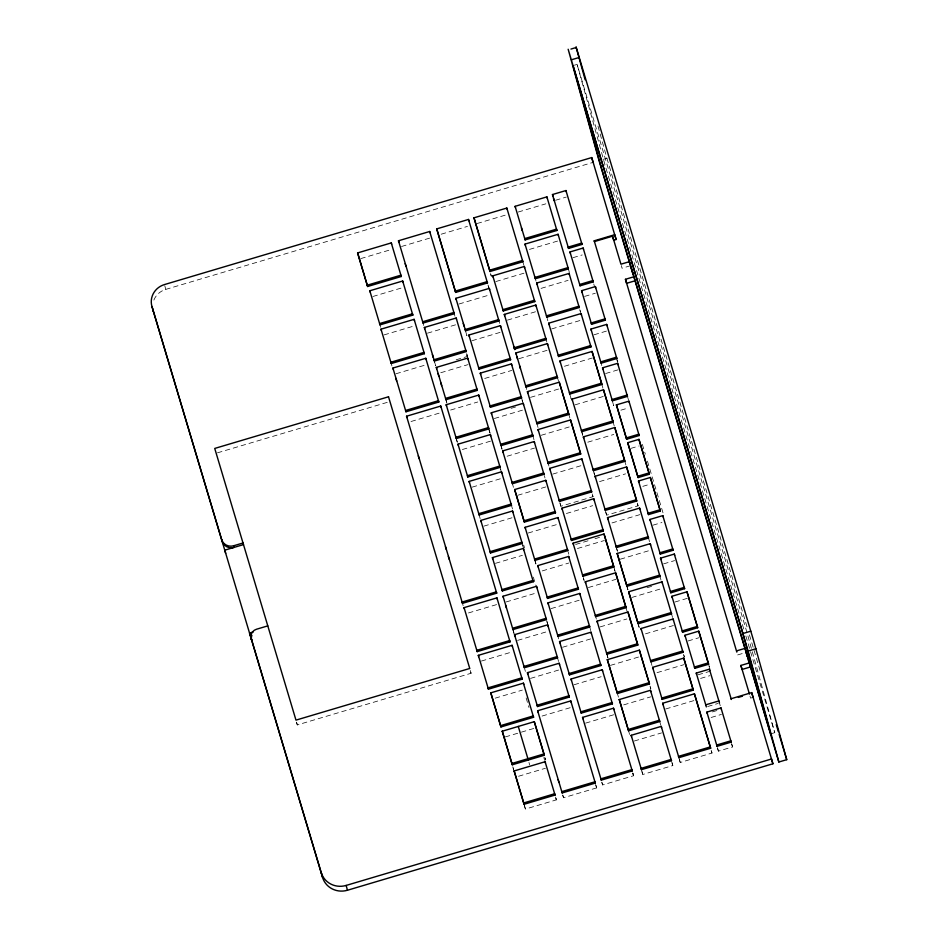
<?xml version="1.0" encoding="UTF-8"?>
<svg xmlns="http://www.w3.org/2000/svg" width="938" height="938" viewBox="0 0 938 938"><rect width="100%" height="100%" fill="white"/><g stroke="black" fill="none" stroke-linecap="round" stroke-linejoin="round"><path stroke-width="0.7" stroke-dasharray="4.69 3.52" d="M574.396 65.203L577.116 64.394L746.824 631.966M153.867 300.078A18.256 17.505 -15.5 0 1 165.78 289.385L593.062 162.38M602.97 159.437L606.909 158.264L597.576 124.613M441.177 234.207L467.452 226.398M477.055 223.537L507.177 214.591M555.519 200.275L566.306 197.062M360.708 258.618L390.173 249.871M401.523 246.495L430.038 238.018M518.198 212.035L545.822 203.827M529.478 249.414L558.391 240.82M372.878 296.49L401.558 287.966M573.001 257.68L582.205 254.948M495.862 281.552L524.635 272.993M458.975 304.018L489.589 294.919M384.076 334.901L414.291 325.92M541.074 288.376L568.076 280.356M630.465 265.724L622.046 268.221L621.296 265.536M427.447 333.178L456.056 324.677M584.609 296.408L595.313 293.231M507.399 320.128L536.173 311.568M471.966 340.752L500.751 332.193M395.977 373.77L425.864 364.882M551.72 328.921L581.431 320.093M456.196 359.77L467.101 356.534L466.256 353.72M440.766 372.726L468.027 364.624M594.059 334.784L606.652 331.044M518.937 358.703L547.71 350.144M217.464 452.831L388.449 402.003M484.7 378.471L511.761 370.416M564.453 366.266L592.359 357.976M411.02 421.514L441.458 412.474M450.615 410.047L477.735 401.992M605.608 373.535L617.943 369.865M530.509 397.36L559.564 388.731M511.081 408.347L516.627 406.693M494.361 418.512L523.521 409.847M575.135 404.829L603.849 396.305M462.399 449.513L490.691 441.106M620.897 410.176L627.839 408.112M541.132 435.302L569.53 426.86M507.106 456.231L534.531 448.071M587.798 442.173L613.769 434.458M472.189 487.139L501.83 478.333M630.828 448.399L639.247 445.902M552.775 474.089L582.123 465.365M517.706 495.287L546.092 486.845M599.57 481.581L625.552 473.854M483.879 526.136L512.851 517.518M560.045 503.495L560.877 506.25L593.015 496.694L591.679 491.887M642.811 486.353L649.413 484.395M566.4 513.496L592.687 505.676M528.176 533.03L558.626 523.99M605.831 512.453L606.652 515.185L638.086 505.84L637.418 503.436M611.998 522.935L639.892 514.634M495.452 563.339L522.372 555.343M575.651 544.462L589.498 540.347M595.032 538.705L600.566 537.052M652.954 525.186L661.935 522.513M577.456 548.519L604.377 540.511M542.27 570.914L568.733 563.046M620.264 559.212L650.55 550.207M468.472 612.948L496.941 604.494M506.11 601.962L535.199 593.32M663.576 563.879L674.621 560.596M588.384 587.528L615.949 579.332M551.063 608.61L579.778 600.062M647.079 587.727L652.637 586.074M631.72 597.494L662.31 588.407M517.6 640.396L548.015 631.356M674.973 602.008L687.308 598.338M481.382 661.067L512.453 651.828M600.179 626.901L626.865 618.963M296.467 722.131L297.299 724.933L471.087 673.273L469.75 668.466M562.624 647.255L591.292 638.731M645.508 633.83L673.402 625.54M530.521 678.397L559.505 669.779M495.205 698.165L522.337 690.098M688.035 640.982L699.068 637.699M610.427 665.394L639.681 656.694M574.126 684.74L601.141 676.708M657.034 672.663L684.095 664.62M737.678 654.923L746.097 652.426M542.082 716.057L570.984 707.463M698.153 674.785L709.996 671.268M700.592 678.42L709.796 675.688M505.301 736.928L518.644 732.965M521.352 732.156L535.07 728.076M623.676 704.884L650.784 696.828M585.593 723.128L613.851 714.721M665.745 708.976L694.741 700.346M707.651 706.537L718.168 703.406M753.038 697.403L750.599 698.13L749.779 695.398M712.376 711.907L717.511 710.371M711.145 717.476L721.416 714.416M634.264 741.032L661.571 732.906M518.538 776.265L545.459 768.257M772.033 733.481L774.753 732.672L747.598 634.768M601.774 782.151L602.606 784.942L633.56 775.738L632.235 770.93M679.405 759.686L680.238 762.477L712.001 753.038L710.664 748.231M717.593 748.395L718.414 751.139L732.531 746.941L731.206 742.134M524.166 804.898L525.421 809.072L556.375 799.868L555.038 795.061M562.683 794.955L563.515 797.746L596.638 787.897L595.313 783.089M641.955 771.728L642.776 774.483L672.816 765.56L671.479 760.753M616.7 359.301L617.521 362.021M642.354 444.366L645.309 454.133M647.408 461.121L663.412 514.165M606.909 158.264L747.75 629.292M749.427 634.909L753.624 648.92M754.035 650.327L760.741 672.757M743.74 628.964L605.045 165.1L577.116 64.394M745.839 635.976L774.753 732.672M709.116 666.273L709.937 669.04M731.71 744.197L732.531 746.941M593.754 283.98L594.563 286.688M612.491 401.523L613.722 405.662L612.725 402.062M683.544 654.349L684.377 657.128L683.04 652.32M579.766 309.61L580.575 312.342L579.907 309.939M637.265 503.108L638.086 505.84M711.168 750.248L712.001 753.038M581.888 432.395L582.709 435.115M593.977 472.811L594.786 475.519M616.547 548.296L617.368 551.016M569.917 394.699L571.16 398.838L570.163 395.238M627.076 587L627.885 589.732M638.262 624.427L639.095 627.217M649.999 686.1L650.808 688.809L649.471 684.001M592.195 493.939L593.015 496.694M614.39 569.108L615.211 571.863M671.995 762.805L672.816 765.56M607.027 654.923L607.859 657.69M583.436 578.3L584.257 581.068M490.515 273.556L491.348 276.311L490.34 272.712M487.983 285L488.804 287.767L487.479 282.959M522.103 400.069L522.923 402.801M501.162 446.312L501.971 449.044M535.047 561.053L535.879 563.808M465.694 331.583L466.913 335.652L465.916 332.052M466.667 353.603L467.511 356.405L466.843 354.001M546.936 621.648L547.769 624.438M489.331 430.53L490.164 433.321M523.709 545.025L524.541 547.815M533.347 577.14L535.868 585.511M488.956 429.651L489.765 432.359M500.646 469.457L501.455 472.189M522.759 545.623L523.568 548.343M434.482 361.646L435.736 365.855L434.4 361.048M446.089 400.467L446.898 403.164M456.419 439.324L457.228 442.033M513.051 630.207L514.294 634.381M544.814 757.271L545.646 760.073L544.978 757.67M555.542 797.089L556.375 799.868L555.566 797.148M512.769 766.792L513.614 769.594L512.945 767.19M470.243 670.471L471.087 673.273M526.124 697.895L528.962 707.475M543.817 757.564L544.65 760.366M719.493 703.019L720.232 705.704M708.612 664.233L709.269 666.637M627.463 396.375L628.472 399.975M617.181 359.711L617.849 362.115M717.418 747.527L718.414 751.139M671.549 613.886L672.546 617.497M601.129 363.182L601.797 365.586M660.012 576.471L661.009 580.083M648.521 538.037L649.518 541.648M624.896 461.367L625.892 464.967M613.218 422.311L614.214 425.922M601.915 384.498L602.911 388.109M568.393 268.913L569.389 272.512M678.913 757.67L680.238 762.477M650.96 661.865L651.957 665.464M638.52 625.013L639.188 627.416M616.77 548.777L617.439 551.181M626.971 586.297L627.968 589.908M605.315 510.378L606.652 515.185M593.449 470.712L594.458 474.311M581.783 431.668L582.779 435.267M659.766 721.545L660.762 725.144M547.182 318.369L547.839 320.773M535.352 278.738L536.02 281.142M626.033 607.683L627.03 611.295M613.874 567.056L614.882 570.667M568.885 414.479L569.882 418.078M557.547 377.721L558.544 381.332M546.162 339.673L546.831 342.065M522.865 261.749L523.873 265.348M641.451 769.676L642.776 774.483M628.577 730.819L629.586 734.419M607.273 655.463L607.941 657.866M617.427 693.534L618.435 697.133M595.7 616.7L596.369 619.103M583.26 577.456L583.928 579.86M559.869 502.651L560.877 506.25M548.249 463.689L548.918 466.092M537.38 425.137L538.049 427.54M526.03 387.089L526.699 389.493M590.096 628.237L590.764 630.641M568.147 551.825L568.815 554.229M544.321 475.554L544.978 477.958M532.983 436.111L533.992 439.723M521.587 398.005L522.595 401.605M498.981 320.925L499.649 323.329M601.938 782.538L602.606 784.942M558.016 636.468L558.673 638.872M534.953 560.385L535.95 563.996M512.453 483.727L513.449 487.326M501.056 445.609L502.053 449.208M557.559 657.89L558.556 661.489M546.772 620.827L547.429 623.231M511.491 505.394L512.488 508.994M522.243 543.536L522.912 545.939M500.13 467.382L500.798 469.786M488.839 428.901L489.835 432.512M454.273 313.784L454.942 316.188M562.847 795.342L563.515 797.746M524.717 668.958L525.374 671.362M512.969 629.574L513.965 633.185M479.154 514.997L480.15 518.608M445.96 399.705L446.629 402.109M456.302 438.574L457.298 442.185M423.05 323.059L423.718 325.463M528.962 762.43L529.63 764.833M524.084 804.265L525.421 809.072M462.481 603.345L463.149 605.749M391.252 363.545L391.92 365.949M379.984 324.876L380.652 327.28M296.643 722.53L297.299 724.933M164.783 285.785L165.78 289.385M633.56 775.738L632.728 772.947L633.56 775.738M596.638 787.897L595.806 785.106L596.638 787.897"/><path stroke-width="1.41" d="M570.949 49.069L576.19 47.51L576.038 46.9L577.292 50.933L752.98 638.473L786.736 759.674L778.857 762.008L744.971 648.393L736.553 650.89M571.383 59.798L579.262 57.464M616.114 239.495L614.789 234.688L594.211 240.808L594.422 241.582L612.561 236.188L613.675 240.222L616.114 239.495L591.726 157.572L164.455 284.577A18.256 17.505 -15.5 0 0 151.968 306.562L322.566 877.44A20.202 19.37 -15.5 0 0 347.47 890.244L772.889 763.79L771.552 758.983L346.145 885.437A20.202 19.37 -15.5 0 1 321.23 872.633L251.22 638.485A7.668 7.352 -15.5 0 1 256.461 629.246L267.787 625.88M600.965 166.307L573.036 65.601L742.755 633.173L770.684 733.879L600.965 166.307L603.685 165.498M436.721 228.895L468.508 219.445L487.479 282.959L455.68 292.41L436.721 228.895L455.68 292.41M473.983 217.815L506.837 208.048L522.865 261.749L490.011 271.516L473.983 217.815L490.011 271.516M552.47 194.541L565.954 190.543L582.029 244.431L568.557 248.429L552.47 194.541L552.845 195.866M357.613 252.92L391.275 242.907L401.3 276.499L367.626 286.5L357.613 252.92L367.626 286.5M398.474 240.773L429.698 231.487L454.273 313.784L423.05 323.059L398.474 240.773L398.838 242.086M515.114 206.325L546.889 196.874L556.902 230.467L525.128 239.905L515.114 206.325L515.478 207.638M367.262 285.187L400.925 275.174L401.3 276.499M525.022 244.103L558.075 234.289L568.393 268.913L535.352 278.738L525.022 244.103L525.386 245.428M369.818 290.768L402.672 281.001L412.837 315.109L379.984 324.876L369.818 290.768L370.182 292.081M489.648 270.191L522.501 260.424L522.865 261.749M569.987 251.947L583.143 248.031L593.238 281.881L580.083 285.797L569.987 251.947L570.351 253.26M492.79 275.831L524.307 266.462L534.789 301.614L503.272 310.982L492.79 275.831L493.154 277.144M455.317 291.097L487.115 281.646L487.479 282.959M455.88 298.307L489.284 288.376L498.981 320.925L465.588 330.844L455.88 298.307L456.243 299.621M381.004 329.179L414.127 319.33L424.375 353.696L391.252 363.545L381.004 329.179L381.367 330.493M536.677 283.065L569.073 273.427L579.25 307.535L546.842 317.173L536.677 283.065L537.04 284.378M744.831 648.217L629.351 261.69L620.933 264.188L612.561 236.188M424.386 327.456L456.161 318.017L466.174 351.598L434.4 361.048L424.386 327.456L424.75 328.781M581.572 290.686L595.372 286.582L605.385 320.175L591.585 324.278L581.572 290.686L581.935 291.999M504.327 314.406L535.844 305.038L546.162 339.673L514.657 349.03L504.327 314.406L504.691 315.719M634.979 280.825L626.561 283.323L625.447 279.29L633.865 276.792M468.894 335.03L500.423 325.662L510.6 359.77L479.06 369.138L468.894 335.03L469.258 336.343M392.916 368.048L425.782 358.281L438.832 402.015L405.966 411.782L392.916 368.048L393.292 369.361M548.671 323.2L581.079 313.562L591.01 346.896L558.614 356.522L548.671 323.2L549.035 324.513M436.334 367.415L467.699 358.093L477.325 390.384L445.96 399.705L436.334 367.415L436.698 368.728M590.952 329.074L606.675 324.407L616.841 358.515L601.129 363.182L590.952 329.074L591.315 330.399M515.865 352.981L547.382 343.613L557.547 377.721L526.03 387.089L515.865 352.981L516.228 354.306M480.291 373.148L511.421 363.897L521.587 398.005L490.457 407.256L480.291 373.148L480.655 374.461M559.974 360.966L592.054 351.433L601.915 384.498L569.823 394.03L559.974 360.966L560.338 362.291M406.553 416.214L440.766 406.048L496.694 593.168L462.481 603.345L406.553 416.214L406.916 417.539M446.207 404.735L478.743 395.062L488.839 428.901L456.302 438.574L446.207 404.735L446.57 406.048M602.536 367.813L617.614 363.334L627.463 396.375L612.385 400.854L602.536 367.813L602.9 369.138M527.426 391.65L559.259 382.188L568.885 414.479L537.052 423.941L527.426 391.65L527.789 392.975M491.266 412.802L523.205 403.305L532.983 436.111L501.056 445.609L491.266 412.802L491.641 414.115M601.539 383.185L569.46 392.717L569.823 394.03M572.074 399.119L603.509 389.774L613.218 422.311L581.783 431.668L572.074 399.119L572.438 400.432M458.002 444.19L490.351 434.575L500.13 467.382L467.792 476.996L458.002 444.19L458.377 445.503M568.51 413.154L536.688 422.616L537.052 423.941M616.418 404.876L628.929 401.159L639.177 435.525L626.666 439.242L616.418 404.876L626.666 439.242M538.084 429.581L570.539 419.931L580.716 454.039L548.249 463.689L538.084 429.581L538.447 430.905M502.662 450.92L534.203 441.54L543.981 474.347L512.453 483.727L502.662 450.92L503.038 452.233M612.854 420.998L581.408 430.343L581.783 431.668M583.366 436.862L614.8 427.517L624.896 461.367L593.449 470.712L583.366 436.862L583.729 438.187M151.968 306.562L221.649 539.585A9.743 9.345 -15.5 0 0 233.668 545.764L243.001 542.985L243.458 544.615L224.768 550.172L225.659 553.35M469.141 481.417L501.478 471.802L511.491 505.394L479.154 514.997L469.141 481.417L469.504 482.73M626.291 437.929L638.813 434.2L639.177 435.525M580.341 452.726L547.886 462.375L548.249 463.689M627.721 442.689L638.954 439.359L648.99 472.928L649.354 474.241L638.121 477.583L627.721 442.689L638.121 477.583M549.68 468.379L581.83 458.823L591.679 491.887L559.54 501.443L549.68 468.379L550.043 469.692M514.657 489.554L545.799 480.303L555.495 512.851L524.365 522.103L514.657 489.554L524.365 522.103M624.532 460.042L593.086 469.399L593.449 470.712M595.138 476.27L626.584 466.925L636.75 501.033L605.315 510.378L595.138 476.27L595.513 477.583M480.795 520.426L512.535 510.987L522.243 543.536L490.504 552.963L480.795 520.426L481.171 521.739M637.758 476.258L648.99 472.928M638.485 481.006L650.351 477.477L660.364 511.069L648.498 514.599L638.485 481.006L638.848 482.331M561.932 508.185L593.754 498.723L603.38 531.014L571.547 540.476L561.932 508.185L562.296 509.51M524.002 520.789L555.132 511.538L555.495 512.851M525.092 527.32L557.958 517.553L567.807 550.618L534.953 560.385L525.092 527.32L525.468 528.633M636.386 499.708L604.951 509.053L605.315 510.378M607.507 517.635L639.599 508.103L648.521 538.037L616.442 547.581L607.507 517.635L607.883 518.949M492.415 557.618L523.369 548.413L533.3 581.736L502.346 590.94L492.415 557.618L492.778 558.931M660 509.744L648.135 513.274L648.498 514.599M253.237 631.966L249.555 633.068L250.446 636.245M649.975 519.441L662.803 515.63L673.132 550.254L660.293 554.077L649.975 519.441L650.339 520.766M573.071 543.196L604.025 533.992L613.874 567.056L582.92 576.26L573.071 543.196L573.435 544.509M537.791 565.614L568.686 556.433L578.465 589.24L547.569 598.421L537.791 565.614L538.154 566.939M617.181 553.49L650.233 543.665L660.012 576.471L626.971 586.297L617.181 553.49L626.971 586.297M464.064 607.636L496.929 597.869L510.049 641.862L477.196 651.629L464.064 607.636L464.439 608.95M503.026 596.251L536.501 586.309L546.432 619.631L512.969 629.574L503.026 596.251L503.389 597.565M613.511 565.743L582.557 574.935L582.92 576.26M660.504 558.157L674.293 554.065L684.623 588.689L670.822 592.793L660.504 558.157L660.868 559.482M585.3 581.806L615.621 572.801L626.033 607.683L595.7 616.7L585.3 581.806L585.664 583.131M547.991 602.888L579.754 593.449L589.768 627.03L558.016 636.468L547.991 602.888L548.367 604.201M626.596 584.984L659.649 575.158L660.012 576.471M628.636 591.784L662.005 581.865L671.549 613.886L638.18 623.805L628.636 591.784L638.18 623.805M514.516 634.686L547.698 624.825L557.559 657.89L524.377 667.75L514.516 634.686L514.88 635.999M625.658 606.37L595.337 615.387L595.7 616.7M671.901 596.287L686.979 591.808L697.696 627.733L682.618 632.212L671.901 596.287L672.265 597.612M478.333 655.345L512.089 645.309L522.185 679.159L488.428 689.184L478.333 655.345L478.697 656.659M597.072 621.191L627.968 612.01L637.828 645.074L606.933 654.255L597.072 621.191L597.447 622.504M559.552 641.545L591.022 632.189L600.953 665.511L569.495 674.868L559.552 641.545L559.916 642.858M637.817 622.492L671.186 612.573L671.549 613.886M641.017 628.53L673.109 618.998L683.04 652.32L650.96 661.865L641.017 628.53L641.393 629.855M527.437 672.687L559.189 663.248L569.284 697.098L537.533 706.537L527.437 672.687L527.801 674M637.465 643.761L606.569 652.942L606.933 654.255M697.333 626.42L682.254 630.899L682.618 632.212M490.797 692.842L523.404 683.157L533.581 717.265L500.962 726.95L490.797 692.842L500.962 726.95M684.951 635.26L698.751 631.157L708.612 664.233L694.812 668.325L684.951 635.26L685.315 636.585M607.343 659.684L639.376 650.163L649.108 682.688L649.471 684.001L617.427 693.534L607.343 659.684L617.427 693.534M571.066 679.018L602.255 669.744L612.42 703.852L581.243 713.126L571.066 679.018L571.441 680.331M630.043 264.317L599.03 160.609L568.158 49.245L742.931 633.525L750.81 631.18M652.625 667.34L683.743 658.101L693.299 690.122L662.169 699.373L652.625 667.34L652.989 668.665M537.638 710.746L570.761 700.897L595.313 783.089L562.179 792.938L537.638 710.746L538.002 712.059M708.237 662.908L694.448 667.012L694.812 668.325M778.857 762.008L748.09 651.066L755.969 648.721M500.599 725.637L533.206 715.94L533.581 717.265M617.063 692.209L649.108 682.688M696.629 674.399L696.266 673.085L709.409 669.169L719.493 703.019M502.264 731.206L534.297 721.674L543.946 753.941L544.321 755.266L512.277 764.787L502.264 731.206L512.277 764.787M619.268 699.572L650.444 690.298L659.766 721.545L628.577 730.819L619.268 699.572L628.577 730.819M750.435 666.965L742.017 669.462L740.903 665.429L749.321 662.932M582.545 717.394L613.499 708.202L632.235 770.93L601.281 780.135L582.545 717.394L582.908 718.719M692.924 688.809L661.806 698.048L662.169 699.373M662.662 703.254L694.425 693.815L710.664 748.231L678.913 757.67L662.662 703.254L663.037 704.579M706.337 706.924L705.751 704.825L718.907 700.921M511.914 763.473L543.946 753.941M772.889 763.79L751.701 692.596L731.124 698.716L731.347 699.49L594.211 240.808M628.214 729.494L659.391 720.232L659.766 721.545M738.323 697.415L742.497 696.172M706.877 712.106L720.994 707.909L731.206 742.134L717.078 746.331L706.877 712.106L707.24 713.431M631.204 735.31L661.231 726.375L671.479 760.753L641.451 769.676L631.204 735.31L631.567 736.623M514.141 770.942L545.095 761.738L555.038 795.061L524.084 804.265L514.141 770.942L524.084 804.265M710.301 746.918L678.537 756.356L678.913 757.67M523.721 802.951L554.675 793.747L555.038 795.061M776.254 724.628L778.352 731.628M779.185 734.442L786.736 759.674M631.286 268.467L632.927 273.955M746.097 652.426L747.281 656.389M748.465 660.352L750.048 665.64M625.447 279.29L736.834 652.121M740.903 665.429L749.474 694.097M697.696 627.733L686.979 591.808M708.612 664.233L698.751 631.157M649.354 474.241L638.954 439.359M660.364 511.069L650.351 477.477M696.266 673.085L705.751 704.825M601.915 384.498L592.054 351.433M613.218 422.311L603.509 389.774M624.896 461.367L614.8 427.517M636.75 501.033L626.584 466.925M693.299 690.122L683.743 658.101M710.664 748.231L694.425 693.815M521.422 227.875L522.267 230.689M568.885 414.479L559.259 382.188M580.716 454.039L570.539 419.931M637.828 645.074L627.968 612.01M649.471 684.001L639.376 650.163M613.874 567.056L604.025 533.992M626.033 607.683L615.621 572.801M513.907 346.908L514.739 349.675M519.605 365.937L520.426 368.669M463.266 323.434L464.076 326.154M405.181 263.648L406.013 266.439M432.383 354.634L433.215 357.437M438.034 373.535L438.843 376.232M440.848 382.962L441.657 385.659M558.098 779.619L558.931 782.409M505.559 605.162L506.391 607.941M544.321 755.266L534.297 721.674M518.28 726.434L528.293 760.026M395.848 378.284L396.668 381.016M418.278 455.868L419.11 458.659M445.433 546.678L446.265 549.469M448.352 556.457L449.185 559.247M742.931 633.525L748.09 651.066M576.19 47.51L585.136 79.753M751.701 692.596L753.038 697.403M629.351 261.69L630.09 264.375M591.726 157.572L593.062 162.38M731.206 742.134L730.831 740.809L716.714 745.007L717.078 746.331M720.994 707.909L721.369 709.234M709.409 669.169L709.785 670.494M684.623 588.689L684.259 587.376L670.459 591.468L670.822 592.793M674.293 554.065L674.668 555.378M673.132 550.254L672.769 548.941L659.93 552.752L660.293 554.077M662.803 515.63L663.166 516.944M627.463 396.375L627.1 395.062L612.022 399.541L612.385 400.854M628.929 401.159L629.292 402.472M616.841 358.515L616.477 357.19L600.766 361.869L601.129 363.182M606.675 324.407L607.038 325.721M617.614 363.334L617.978 364.659M605.385 320.175L605.022 318.85L591.221 322.953L591.585 324.278M595.372 286.582L595.736 287.907M593.238 281.881L592.863 280.568L579.719 284.472L580.083 285.797M583.143 248.031L583.506 249.356M582.029 244.431L581.666 243.106L568.194 247.116L568.557 248.429M565.954 190.543L566.317 191.856M683.04 652.32L682.676 651.007L650.597 660.54L650.96 661.865M673.109 618.998L673.472 620.311M662.005 581.865L662.369 583.178M648.521 538.037L648.158 536.724L616.067 546.256L616.442 547.581M650.233 543.665L650.597 544.99M639.599 508.103L639.962 509.416M553.502 198.27L554.17 200.673M591.01 346.896L590.647 345.571L558.251 355.209L558.614 356.522M581.079 313.562L581.443 314.887M568.393 268.913L568.029 267.6L534.988 277.413L535.352 278.738M579.25 307.535L578.875 306.222L546.479 315.848L546.842 317.173M569.073 273.427L569.436 274.752M556.902 230.467L556.539 229.142L524.764 238.592L525.128 239.905M558.075 234.289L558.438 235.602M546.889 196.874L547.253 198.199M671.479 760.753L671.116 759.428L641.088 768.363L641.451 769.676M661.231 726.375L661.607 727.7M650.444 690.298L650.808 691.623M603.38 531.014L603.017 529.7L571.183 539.162L571.547 540.476M591.679 491.887L591.315 490.574L559.177 500.13L559.54 501.443M593.754 498.723L594.117 500.048M581.83 458.823L582.193 460.136M557.547 377.721L557.184 376.408L525.667 385.776L526.03 387.089M547.382 343.613L547.745 344.938M546.162 339.673L545.799 338.348L514.282 347.717L514.657 349.03M535.844 305.038L536.208 306.363M534.789 301.614L534.426 300.289L502.909 309.657L503.272 310.982M524.307 266.462L524.67 267.776M506.837 208.048L507.212 209.373M632.235 770.93L631.872 769.617L600.906 778.81L601.281 780.135M516.897 356.71L517.565 359.113M612.42 703.852L612.057 702.539L580.88 711.801L581.243 713.126M613.499 708.202L613.874 709.515M600.953 665.511L600.59 664.198L569.12 673.554L569.495 674.868M602.255 669.744L602.618 671.069M589.768 627.03L589.392 625.716L557.641 635.155L558.016 636.468M591.022 632.189L591.386 633.502M579.754 593.449L580.118 594.762M567.807 550.618L567.443 549.305L534.59 559.071L534.953 560.385M578.465 589.24L578.101 587.927L547.206 597.107L547.569 598.421M557.958 517.553L558.321 518.866M568.686 556.433L569.049 557.758M545.799 480.303L546.162 481.628M543.981 474.347L543.618 473.033L512.078 482.402L512.453 483.727M532.983 436.111L532.62 434.798L500.681 444.295L501.056 445.609M534.203 441.54L534.566 442.865M523.205 403.305L523.568 404.63M521.587 398.005L521.223 396.68L490.093 405.931L490.457 407.256M510.6 359.77L510.225 358.445L478.697 367.825L479.06 369.138M511.421 363.897L511.785 365.21M500.423 325.662L500.786 326.975M498.981 320.925L498.617 319.6L465.213 329.531L465.588 330.844M489.284 288.376L489.648 289.69M468.508 219.445L468.883 220.77M595.313 783.089L594.95 781.776L561.815 791.625L562.179 792.938M570.761 700.897L571.125 702.222M569.284 697.098L568.92 695.773L537.169 705.212L537.533 706.537M559.189 663.248L559.552 664.561M557.559 657.89L557.195 656.577L524.014 666.437L524.377 667.75M546.432 619.631L546.068 618.318L512.594 628.261L512.969 629.574M547.698 624.825L548.073 626.138M536.501 586.309L536.864 587.622M533.3 581.736L532.936 580.423L501.982 589.627L502.346 590.94M511.491 505.394L511.128 504.069L478.79 513.684L479.154 514.997M522.243 543.536L521.88 542.211L490.14 551.65L490.504 552.963M523.369 548.413L523.732 549.727M512.535 510.987L512.898 512.312M500.13 467.382L499.766 466.069L467.417 475.683L467.792 476.996M501.478 471.802L501.842 473.115M488.839 428.901L488.475 427.587L455.938 437.26L456.302 438.574M490.351 434.575L490.715 435.9M478.743 395.062L479.119 396.375M477.325 390.384L476.95 389.059L445.597 398.38L445.96 399.705M466.174 351.598L465.811 350.284L434.036 359.723L434.4 361.048M467.699 358.093L468.062 359.406M456.161 318.017L456.525 319.33M454.273 313.784L453.91 312.46L422.686 321.746L423.05 323.059M429.698 231.487L430.061 232.8M522.185 679.159L521.821 677.834L488.065 687.871L488.428 689.184M523.404 683.157L523.767 684.47M545.095 761.738L545.47 763.051M512.089 645.309L512.453 646.622M496.694 593.168L496.331 591.855L462.117 602.02L462.481 603.345M510.049 641.862L509.686 640.548L476.832 650.315L477.196 651.629M496.929 597.869L497.292 599.183M440.766 406.048L441.13 407.362M438.832 402.015L438.456 400.702L405.603 410.469L405.966 411.782M424.375 353.696L424.011 352.383L390.888 362.232L391.252 363.545M425.782 358.281L426.145 359.594M414.127 319.33L414.502 320.655M412.837 315.109L412.474 313.796L379.62 323.563L379.984 324.876M402.672 281.001L403.035 282.315M391.275 242.907L391.65 244.22M346.145 885.437L347.47 890.244M233.668 545.764L234.113 547.393A9.743 9.345 -15.5 0 1 222.095 541.214L221.649 539.585M321.23 872.633L322.566 877.44M251.22 638.485L251.665 640.115A7.668 7.352 -15.5 0 1 251.9 635.366M153.304 311.369A18.256 17.505 -15.5 0 1 152.8 309.13M388.52 396.786L214.732 448.434L295.974 720.126L469.75 668.466L388.52 396.786"/></g></svg>
